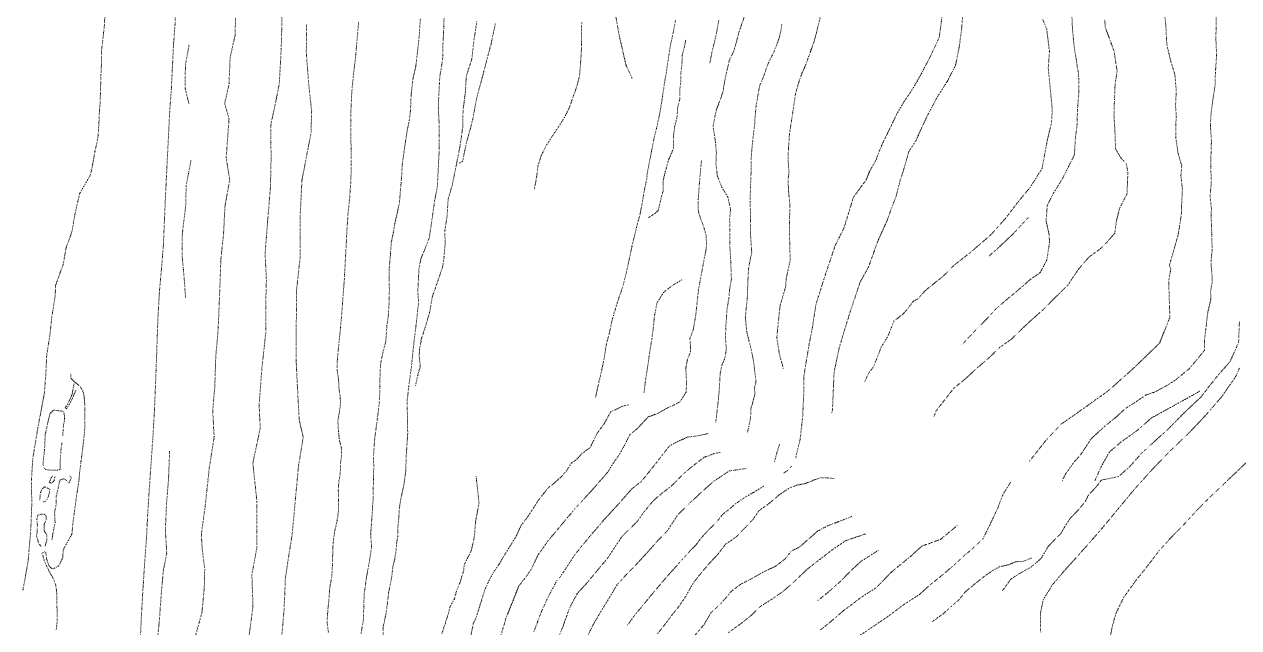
# Model space of a CAD drawing. Extents: x 682410 to 689460, y 7661803 to 7669124.
# Drawn here: x 685543.9 to 686009.6, y 7665835.4 to 7666066.7 of the extents above; entities that cross this region are included whole.
import ezdxf

# ---------------------------------------------------------------- set-up
doc = ezdxf.new("R2010")
doc.units = 0
doc.header["$MEASUREMENT"] = 0
doc.linetypes.add('DOT', pattern=[0.25, 0, -0.25])
doc.layers.add('02 TOE_Line', color=1, linetype='DOT', lineweight=20)

msp = doc.modelspace()

# ---------------------------------------------------------------- linework, layer by layer
at = {"layer": '02 TOE_Line'}
for points in [[(685776.98, 7666045.99, 4100.01), (685774.59, 7666051.25, 4099.99), (685773.29, 7666057, 4100.09), (685771.98, 7666062.76, 4100.19), (685770.79, 7666069.6, 4100.42), (685769.59, 7666076.45, 4100.66), (685769.29, 7666083.73, 4100.57), (685769.22, 7666090.44, 4100.48), (685769.09, 7666096.71, 4100.43)], [(685629.48, 7665827.32, 4159.68), (685631.63, 7665843.59, 4159.89), (685631.2, 7665855.81, 4160.21), (685633.14, 7665866.19, 4160.48), (685633.15, 7665883.78, 4160.25), (685631.58, 7665898.5, 4160.42), (685634.44, 7665911.92, 4160.18), (685633.98, 7665920.65, 4160.33), (685635.03, 7665934.65, 4160.22), (685636.54, 7665948.54, 4160.29), (685636.54, 7665959.77, 4160.37), (685636.77, 7665968.84, 4160.4), (685636.27, 7665978.76, 4160.44), (685637.34, 7665992.31, 4160.43), (685638.34, 7666004.34, 4160.42), (685638.57, 7666015.5, 4160.35), (685638.45, 7666028.07, 4160.29), (685640.37, 7666037.06, 4160.29), (685641.73, 7666043.85, 4159.96), (685642.45, 7666057.41, 4159.9), (685642.7, 7666066.15, 4159.89), (685642.57, 7666076.91, 4159.92)], [(685588.42, 7665830.71, 4191.47), (685588.88, 7665840.53, 4191.42), (685589.45, 7665850.36, 4191.37), (685590.09, 7665860.16, 4191.43), (685590.8, 7665869.93, 4191.47), (685591.3, 7665879.68, 4191.45), (685591.92, 7665889.35, 4191.39), (685592.6, 7665898.98, 4191.34), (685593.26, 7665908.56, 4191.3), (685593.82, 7665918.07, 4191.25), (685594.21, 7665927.55, 4191.28), (685594.59, 7665936.92, 4191.23), (685594.9, 7665946.21, 4191.17), (685595.24, 7665955.38, 4191.2), (685595.78, 7665964.41, 4191.25), (685596.58, 7665973.35, 4191.27), (685597.29, 7665982.22, 4191.32), (685597.65, 7665991.05, 4191.3), (685598.05, 7665999.76, 4191.28), (685598.45, 7666008.37, 4191.35), (685598.88, 7666016.9, 4191.4), (685599.29, 7666025.29, 4191.37), (685599.73, 7666033.6, 4191.28), (685600.33, 7666041.83, 4191.26), (685600.72, 7666050.01, 4191.23), (685601.11, 7666058.13, 4191.1), (685601.73, 7666066.31, 4191.08), (685602.09, 7666074.58, 4191.13)], [(685625.07, 7666072.83, 4175.91), (685624.76, 7666062.38, 4176.26), (685622.88, 7666054.08, 4176.66), (685622.43, 7666043.66, 4176.78), (685620.78, 7666036.42, 4176.71), (685622.45, 7666030.42, 4176.41), (685621.37, 7666015.53, 4175.74), (685622.71, 7666007.09, 4175.4), (685620.9, 7665996.97, 4175.5), (685620.34, 7665986.14, 4175.42), (685619.32, 7665976.64, 4175.42), (685619.13, 7665971.09, 4175.56), (685618.88, 7665964.17, 4175.2), (685618.53, 7665955.89, 4175.11), (685618.17, 7665948.29, 4175.15), (685617.36, 7665939.45, 4175.22), (685617.01, 7665928.08, 4175.14), (685616.2, 7665918.58, 4175.1), (685616.74, 7665908.54, 4174.92), (685614.88, 7665896.65, 4175.08), (685613.26, 7665881.78, 4175.1), (685611.84, 7665871.11, 4174.93), (685612.11, 7665866.16, 4174.4), (685613.13, 7665857.85, 4174.47), (685612.97, 7665850.93, 4174.51), (685612.08, 7665841.42, 4174.63), (685609.67, 7665832.51, 4174.76)], [(685904.25, 7666075.42, 4040.35), (685903.36, 7666065.16, 4040.44), (685902.49, 7666058.43, 4040.34), (685901, 7666050.89, 4040.38), (685897.9, 7666044.91, 4040.43), (685894.01, 7666038.81, 4040.52), (685890.49, 7666032.17, 4040.41), (685888.05, 7666027.08, 4040.32), (685885.79, 7666022.01, 4040.49), (685883.13, 7666017.97, 4040.42), (685881.45, 7666012.04, 4039.95), (685879.82, 7666006.9, 4039.84), (685878.16, 7666000.49, 4039.81), (685876.25, 7665995.63, 4039.84), (685874.87, 7665991.7, 4039.96), (685871.18, 7665983.52, 4039.99), (685867.68, 7665973.73, 4039.98), (685864.37, 7665967.71, 4040.06), (685860.99, 7665957.56, 4039.93), (685858.92, 7665951.08, 4039.93), (685857.63, 7665946.74, 4039.97), (685856.35, 7665942.4, 4040.02), (685855.4, 7665937.92, 4040.09), (685854.46, 7665933.44, 4040.16), (685854.14, 7665926.17, 4040.27), (685853.82, 7665918.91, 4040.37), (685853.54, 7665917.49, 4040.39)], [(685574.83, 7666069.49, 4190.33), (685574.63, 7666066.14, 4190.39), (685574.02, 7666060.39, 4190.42), (685573.51, 7666056.18, 4190.33), (685573.53, 7666051.74, 4190.29), (685573.34, 7666047.31, 4190.34), (685573.21, 7666043.08, 4190.39), (685573.13, 7666039.99, 4190.38), (685572.97, 7666035.68, 4190.39), (685572.74, 7666033.19, 4190.42), (685572.53, 7666028.06, 4190.35), (685572.29, 7666024.23, 4190.3), (685571.6, 7666020.46, 4190.32), (685571.04, 7666017.9, 4190.21), (685570.16, 7666012.98, 4190.18), (685569.34, 7666009.04, 4190.16), (685565.17, 7666001.8, 4190.21), (685563.34, 7665993.82, 4190.16), (685562.22, 7665987.19, 4190.12), (685559.99, 7665981.05, 4190.27), (685558.85, 7665974.65, 4190.26), (685555.92, 7665966.54, 4190.34), (685555.81, 7665962.74, 4190.33), (685554.5, 7665954.47, 4190.73), (685553.79, 7665947.75, 4190.5), (685552.56, 7665940.06, 4190.41), (685552.18, 7665931.97, 4190.33), (685551.64, 7665925.32, 4190.25), (685549.17, 7665912.11, 4190.19), (685547.22, 7665900.42, 4190.53), (685546.69, 7665892.21, 4190.48), (685546.81, 7665882.58, 4189.89), (685546.47, 7665873.73, 4190.01), (685545.42, 7665860.9, 4190.13), (685543.41, 7665849.77, 4190.11)], [(685660.58, 7665833.42, 4129.89), (685660.04, 7665837.44, 4129.82), (685660.33, 7665842, 4129.99), (685660.73, 7665846.22, 4129.91), (685661.04, 7665850.46, 4129.97), (685661.83, 7665854.87, 4130.1), (685662.11, 7665859.31, 4130.15), (685662.2, 7665863.78, 4130.04), (685662.36, 7665868.21, 4129.98), (685662.99, 7665872.53, 4129.88), (685663.85, 7665876.36, 4130.17), (685664.43, 7665880.21, 4130.37), (685664.47, 7665883.54, 4130.34), (685664.35, 7665888.02, 4130.51), (685664.55, 7665891.28, 4130.51), (685665.1, 7665894.78, 4130.41), (685665.2, 7665898.67, 4130.3), (685665.63, 7665901.41, 4130.27), (685665.5, 7665904.52, 4130.17), (685664.88, 7665906.81, 4130.13), (685664.7, 7665908.11, 4130.13), (685664.38, 7665910.77, 4130.17), (685664.34, 7665912.06, 4130.15), (685664.19, 7665914.57, 4130.15), (685664.35, 7665915.8, 4130.26), (685664.79, 7665918.19, 4130.31), (685664.99, 7665919.34, 4130.36), (685665.2, 7665921.94, 4130.34), (685665.02, 7665924.46, 4130.39), (685664.63, 7665926.68, 4130.48), (685664.53, 7665929.35, 4130.49), (685664.28, 7665931.86, 4130.63), (685663.9, 7665934.02, 4130.6), (685663.94, 7665936.41, 4130.53), (685663.98, 7665938.06, 4132.62), (685664.56, 7665944.29, 4132.45), (685665.22, 7665950.5, 4132.34), (685665.73, 7665956.73, 4132.29), (685666.21, 7665962.99, 4132.06), (685666.68, 7665969.24, 4132.03), (685667, 7665975.47, 4131.93), (685667.37, 7665981.76, 4131.79), (685667.67, 7665988.09, 4131.61), (685668.11, 7665994.43, 4131.48), (685668.75, 7666000.7, 4131.4), (685669.17, 7666006.89, 4131.22), (685669.31, 7666013.07, 4131.07), (685669.25, 7666019.22, 4130.89), (685669.13, 7666025.33, 4130.68), (685669.18, 7666033.18, 4130.46), (685669.5, 7666040.63, 4130.23), (685670.21, 7666047.7, 4130.13), (685670.98, 7666054.48, 4129.99), (685671.56, 7666061.08, 4129.9), (685672.18, 7666067.75, 4129.83)], [(685673.07, 7665833.11, 4120.07), (685673.96, 7665838.37, 4120.08), (685674.25, 7665848.05, 4120.04), (685675.09, 7665854.32, 4120.08), (685676.15, 7665860.15, 4120.11), (685677.1, 7665866.39, 4120.09), (685676.75, 7665871.15, 4120.14), (685677.25, 7665877.94, 4120.22), (685677.71, 7665884.99, 4120.3), (685677.81, 7665892.26, 4120.38), (685677.94, 7665896.79, 4120.43), (685677.85, 7665901.29, 4120.48), (685678.33, 7665908.15, 4120.55), (685679.33, 7665915.59, 4120.64), (685680.15, 7665922.46, 4120.72), (685680.29, 7665928.04, 4120.78), (685680.35, 7665932.61, 4120.83), (685680.49, 7665935.47, 4120.86), (685680.73, 7665937.49, 4121.16), (685681.48, 7665941.03, 4121.71), (685682.53, 7665945.05, 4121.59), (685683, 7665951.25, 4121.5), (685683.55, 7665955.25, 4121.45), (685683.83, 7665960.26, 4121.01), (685683.93, 7665964.53, 4120.99), (685683.87, 7665969.23, 4120.91), (685683.91, 7665973.49, 4120.77), (685684.31, 7665978.21, 4120.66), (685684.66, 7665983.2, 4120.66), (685685.48, 7665986.95, 4120.52), (685686.02, 7665990.31, 4120.61), (685687.75, 7665997.96, 4120.79), (685688.09, 7666001.99, 4120.89), (685688.44, 7666006.03, 4120.74), (685688.93, 7666013.54, 4120.97), (685690, 7666020.92, 4120.87), (685690.7, 7666025.61, 4120.61), (685691.56, 7666029.85, 4120.55), (685692.04, 7666034.03, 4120.5), (685692.27, 7666039.53, 4120.44), (685692.98, 7666045.8, 4120.36), (685694.1, 7666050.74, 4120.19), (685695.35, 7666061.9, 4120.2), (685695.82, 7666068.9, 4120.39)], [(685681.55, 7665831.11, 4118.2), (685681.59, 7665835.8, 4117.73), (685682.6, 7665840.63, 4116.77), (685683.18, 7665844.76, 4116.23), (685683.63, 7665848.76, 4115.73), (685684.78, 7665854.55, 4115.01), (685685.29, 7665858.95, 4114.5), (685685.97, 7665861.58, 4114.26), (685686.42, 7665864.36, 4114.32), (685686.72, 7665867.87, 4113.99), (685687.12, 7665870.39, 4113.75), (685687.24, 7665874.5, 4113.57), (685687.55, 7665877.89, 4113.28), (685687.82, 7665881.58, 4112.97), (685688.26, 7665884.48, 4112.72), (685689.52, 7665890.39, 4112.22), (685690.16, 7665894.98, 4111.83), (685690.49, 7665902.74, 4111.13), (685690.96, 7665909.84, 4110.81), (685690.83, 7665916.7, 4110.71), (685690.75, 7665922.43, 4110.62), (685691.37, 7665927.9, 4110.05), (685692.36, 7665935.16, 4110.16), (685693.14, 7665942.97, 4110.03), (685693.9, 7665949.19, 4110.1), (685694.62, 7665955.48, 4110.21), (685695.12, 7665960.02, 4110.4), (685694.84, 7665964.23, 4110.5), (685695.08, 7665968.82, 4110.6), (685695.25, 7665972.87, 4110.7), (685696.03, 7665976.87, 4110.79), (685697.64, 7665980.81, 4110.35), (685699.21, 7665984.75, 4110.59), (685700.06, 7665990.39, 4110.68), (685700.7, 7665994.88, 4110.55), (685701.34, 7665999.37, 4110.42), (685702.31, 7666004.3, 4110.25), (685702.65, 7666010.93, 4110.37), (685702.99, 7666017.56, 4110.49), (685702.96, 7666020.76, 4110.58), (685703.03, 7666025.78, 4110.42), (685703.02, 7666028.59, 4110.33), (685702.7, 7666034.34, 4110.41), (685702.81, 7666037.93, 4110.45), (685703.11, 7666044.02, 4110.61), (685703.27, 7666046.64, 4110.66), (685704.31, 7666052.77, 4110.76), (685704.45, 7666054.79, 4110.59), (685704.43, 7666058.64, 4110.35), (685704.66, 7666062.21, 4110.27), (685704.79, 7666065.81, 4110.37), (685704.9, 7666069.04, 4110.47)], [(685717.48, 7666067.78, 4100.14), (685716.3, 7666060.27, 4100.09), (685715.6, 7666053.56, 4100.26), (685713.4, 7666046.74, 4100.28), (685713.11, 7666041.04, 4100.22), (685712.18, 7666033.57, 4100.39), (685712.06, 7666027.28, 4100.79), (685711.08, 7666020.32, 4101.01), (685709.76, 7666013.57, 4101.63), (685708.08, 7666005.34, 4102.16), (685706.47, 7665999.64, 4102.72), (685706.04, 7665993.09, 4103.56), (685705.19, 7665987.64, 4103.98), (685705.32, 7665982.67, 4104.52), (685704.88, 7665977.52, 4105.08), (685704.38, 7665973.87, 4105.62), (685701.47, 7665965.31, 4106.46), (685700.36, 7665962.12, 4106.68), (685699.37, 7665956.39, 4106.91), (685698.83, 7665954.39, 4107.19), (685697.63, 7665950.46, 4107.74), (685696.18, 7665946.06, 4108), (685695.53, 7665942.21, 4108.17), (685695.33, 7665939.64, 4108.61), (685695.78, 7665935.55, 4108.77), (685694.79, 7665932.1, 4109), (685693.99, 7665928.28, 4109.33)], [(685710.84, 7666013.41, 4101.4), (685712.03, 7666014.22, 4101.05), (685712.54, 7666016.8, 4100.85), (685713.48, 7666021.25, 4100.38), (685714.68, 7666025.58, 4099.92), (685715.84, 7666029.92, 4099.54), (685716.6, 7666034.08, 4099.01), (685717.36, 7666038.17, 4098.58), (685718.37, 7666042.1, 4098.14), (685719.55, 7666046.28, 4097.72), (685720.67, 7666050.57, 4097.3), (685721.78, 7666054.89, 4096.87), (685722.94, 7666059.17, 4096.39), (685723.79, 7666063.32, 4095.95), (685724.67, 7666067.35, 4095.49)], [(685757.67, 7666067.35, 4094.29), (685757.62, 7666063.28, 4094.66), (685757.65, 7666058.92, 4094.99), (685757.43, 7666054.8, 4095.36), (685757.18, 7666050.72, 4095.64), (685756.81, 7666046.74, 4095.9), (685755.73, 7666042.65, 4096.26), (685754.3, 7666038.63, 4096.75), (685752.84, 7666034.51, 4097.21), (685751, 7666030.92, 4097.77), (685748.79, 7666027.36, 4098.32), (685746.46, 7666023.99, 4098.85), (685743.96, 7666020.01, 4099.43), (685742.16, 7666016.35, 4100), (685740.89, 7666012.4, 4100.56), (685740.5, 7666008.99, 4101.18), (685740.05, 7666006.28, 4101.35), (685739.53, 7666003.75, 4101.82)], [(685793.61, 7666068.09, 4094.29), (685792.83, 7666063.86, 4094.77), (685791.69, 7666058.69, 4095.24), (685790.83, 7666053.14, 4095.85), (685790.14, 7666048.4, 4096.26), (685789.27, 7666043.24, 4096.82), (685788.64, 7666038.9, 4097.16), (685787.61, 7666032.53, 4097.73), (685786.49, 7666027.38, 4098.24), (685785.44, 7666023.17, 4098.67), (685784.4, 7666017.75, 4099.28), (685782.87, 7666009.97, 4100.09), (685782.57, 7666007.21, 4100.22), (685781.72, 7666003.26, 4100.47), (685780.82, 7665997.94, 4100.95), (685780.03, 7665993.8, 4101.35), (685778.68, 7665988.82, 4101.74), (685776.93, 7665981.52, 4102.37), (685776.24, 7665978.2, 4102.76), (685774.73, 7665971.26, 4103.33), (685773.47, 7665966.23, 4103.66), (685771.38, 7665960.22, 4104.24), (685769.85, 7665955.09, 4104.86), (685769.32, 7665953.26, 4105.11), (685768.18, 7665947.8, 4105.83), (685767.19, 7665944.47, 4106.1), (685766.39, 7665939.26, 4106.49), (685765.4, 7665934.23, 4106.94), (685764.23, 7665929.4, 4107.52), (685762.87, 7665923.26, 4108.11)], [(685806.8, 7666051.63, 4089.56), (685807.53, 7666055.59, 4089.37), (685808.59, 7666060, 4089.1), (685809.48, 7666063.94, 4088.88), (685810.27, 7666068.42, 4088.61)], [(685809.08, 7665914.18, 4080.51), (685809.79, 7665920.16, 4080.45), (685810.35, 7665925.5, 4080.69), (685810.76, 7665932.74, 4080.68), (685811.46, 7665936.17, 4080.63), (685812.43, 7665938.34, 4080.6), (685813.16, 7665942.21, 4080.55), (685812.79, 7665946.09, 4080.51), (685812.91, 7665950.44, 4080.45), (685813.16, 7665953.71, 4080.42), (685813.4, 7665957.58, 4080.38), (685814.1, 7665961.62, 4080.34), (685814.35, 7665964.71, 4080.33), (685815.07, 7665969.07, 4080.32), (685814.88, 7665974.76, 4080.3), (685814.52, 7665980.8, 4080.28), (685814.53, 7665985.1, 4080.27), (685814.48, 7665988.06, 4080.26), (685814.39, 7665991.9, 4080.25), (685814.75, 7665995.77, 4080.24), (685813.73, 7666000.45, 4080.39), (685811.43, 7666004.19, 4080.4), (685809.69, 7666008.56, 4080.53), (685809.15, 7666013.09, 4080.55), (685809.32, 7666017.47, 4080.54), (685808.96, 7666021.56, 4080.69), (685808.05, 7666027.45, 4081.29), (685808.92, 7666032.06, 4081.13), (685809.29, 7666033.83, 4080.62), (685810.76, 7666037.7, 4080.46), (685811.81, 7666040.71, 4080.19), (685812.29, 7666043.71, 4080.08), (685812.97, 7666047.19, 4080.1), (685814.23, 7666052.71, 4079.98), (685815.87, 7666056.19, 4079.92), (685816.85, 7666059.4, 4080.84), (685818.07, 7666063.94, 4080.92), (685820.06, 7666069.78, 4081.07)], [(685834.98, 7665934.76, 4061.01), (685833.41, 7665940.65, 4060.89), (685832.49, 7665946.7, 4060.6), (685833.1, 7665952.73, 4060.63), (685833.71, 7665958.75, 4060.65), (685834.91, 7665962.75, 4060.61), (685835.96, 7665966.5, 4060.46), (685836.04, 7665968.93, 4060.42), (685837.62, 7665976.35, 4060.29), (685837.45, 7665982.17, 4060.28), (685837.29, 7665987.99, 4060.26), (685837.5, 7665997.43, 4060.06), (685836.94, 7666003.3, 4060.37), (685836.81, 7666007.51, 4060.7), (685837.17, 7666009.77, 4060.5), (685836.93, 7666012.6, 4060.53), (685836.8, 7666016.48, 4060.57), (685837.32, 7666024.47, 4060.65), (685838.37, 7666031.34, 4060.48), (685839.62, 7666039.84, 4060.52), (685840.85, 7666044.28, 4060.42), (685841.99, 7666047.63, 4060.34), (685843.64, 7666051.27, 4060.3), (685844.72, 7666054.47, 4060.31), (685846.09, 7666058.11, 4060.3), (685847.22, 7666061.54, 4060.29), (685848.46, 7666066.64, 4060.1), (685849.64, 7666071.56, 4059.92)], [(685895.9, 7666070, 4050.37), (685894.77, 7666061.72, 4050.38), (685891.48, 7666054.6, 4050.4), (685887.75, 7666047.47, 4050.41), (685884.64, 7666041.98, 4050.42), (685881.47, 7666037.34, 4050.43), (685878.76, 7666032.79, 4050.44), (685876.71, 7666028.57, 4050.45), (685872.5, 7666019.91, 4050.47), (685870.58, 7666014.8, 4050.48), (685868, 7666010.17, 4050.49), (685866.73, 7666007.02, 4050.49), (685861.89, 7666000.48, 4050.51), (685858.21, 7665988.57, 4050.53), (685854.79, 7665981.71, 4050.54), (685850.49, 7665968.87, 4050.57), (685847.47, 7665959.18, 4050.59), (685846.23, 7665950.98, 4050.6), (685844.9, 7665944.17, 4050.61), (685842.84, 7665931.8, 4050.64), (685842.83, 7665925.37, 4050.48), (685842.59, 7665920.65, 4050.49), (685842.42, 7665916.73, 4050.36), (685842, 7665912.68, 4050.39), (685841.44, 7665907.59, 4050.39), (685839.6, 7665900.13, 4050.5)], [(685866.22, 7665929.67, 4030.84), (685867.63, 7665932.89, 4030.93), (685869.5, 7665935.35, 4031), (685872.52, 7665942.98, 4031.14), (685874.89, 7665946.67, 4031.23), (685876.29, 7665950.22, 4031.39), (685877.42, 7665952.92, 4031.46), (685878.88, 7665954.12, 4031.44), (685880.98, 7665955.74, 4031.6), (685883.01, 7665958.08, 4031.47), (685884.77, 7665960.52, 4031.49), (685886.56, 7665961.42, 4031.61), (685889.47, 7665964.7, 4031.08), (685892.83, 7665967.39, 4030.97), (685896.34, 7665970.17, 4030.79), (685900.43, 7665974.35, 4030.47), (685906.84, 7665979.36, 4030.52), (685914.44, 7665985.91, 4030.39), (685920.43, 7665992.58, 4029.85), (685924.85, 7665998.46, 4029.95), (685929.64, 7666004.2, 4030.16), (685934.19, 7666011.43, 4030.36), (685936.15, 7666022.04, 4030.11), (685937.77, 7666028.77, 4030.36), (685938.12, 7666033.76, 4030.53), (685937.2, 7666043.45, 4030.53), (685936.56, 7666049.86, 4030.76), (685937.03, 7666056.28, 4030.5), (685936.49, 7666060.65, 4030.36), (685935.95, 7666064.89, 4030.21), (685934.46, 7666068.56, 4030.5)], [(685892.72, 7665916.2, 4010.28), (685893.57, 7665918.55, 4010.35), (685900.42, 7665927.29, 4010.53), (685904.85, 7665930.86, 4010.54), (685908.62, 7665934.38, 4010.34), (685913.68, 7665938.73, 4010.43), (685917.92, 7665942.83, 4010.49), (685922.49, 7665946.06, 4010.22), (685926.47, 7665949.96, 4010.27), (685930.38, 7665953.58, 4010.32), (685934.27, 7665957, 4010.17), (685939.01, 7665961.76, 4010.22), (685944.1, 7665966.77, 4010.44), (685948.19, 7665972.86, 4010.08), (685952.21, 7665977.5, 4010.11), (685956.5, 7665980.63, 4010.13), (685959.26, 7665983.4, 4010.15), (685962.06, 7665986.62, 4010.17), (685962.71, 7665991.3, 4010.19), (685963.92, 7665996.18, 4010.21), (685966.76, 7666001.7, 4010.28), (685967.09, 7666009.88, 4010.34), (685966.57, 7666013.16, 4010.37), (685964.48, 7666015.39, 4010.4), (685962.39, 7666018.89, 4010.43), (685962.12, 7666026.09, 4010.49), (685961.77, 7666031.85, 4010.48), (685961.94, 7666037.98, 4010.42), (685962.19, 7666043.63, 4010.35), (685963, 7666048.81, 4010.3), (685962.45, 7666051.89, 4010.26), (685961.86, 7666056.23, 4010.21), (685959.75, 7666062.01, 4009.81), (685958.34, 7666065.68, 4009.81), (685958.31, 7666068.7, 4009.8)], [(685945.57, 7666071.19, 4018.62), (685945.82, 7666065.77, 4018.98), (685946.14, 7666061.52, 4019.4), (685946.76, 7666056.1, 4019.5), (685947.37, 7666052.97, 4019.55), (685947.71, 7666050.13, 4019.6), (685948.19, 7666047.75, 4019.65), (685948.25, 7666045.77, 4019.68), (685948.3, 7666040.39, 4019.77), (685947.77, 7666033.99, 4019.84), (685947.6, 7666028.16, 4019.81), (685946.93, 7666022.55, 4019.79), (685946.61, 7666016.73, 4019.77), (685943.74, 7666010.93, 4019.74), (685941.95, 7666007.41, 4019.73), (685938.63, 7666002.11, 4019.7), (685936.16, 7665997.23, 4019.7), (685935.75, 7665991.18, 4019.7), (685936.85, 7665986.47, 4019.7), (685937.07, 7665983.07, 4019.8), (685936, 7665976.3, 4019.88), (685933.48, 7665971.51, 4019.96), (685929.77, 7665968.94, 4020.02), (685926.59, 7665966.19, 4020.07), (685923.48, 7665963.53, 4020.07), (685919.62, 7665960.34, 4020.07), (685916.32, 7665957.43, 4020.07), (685912.61, 7665953.36, 4020.43), (685909.23, 7665950.02, 4020.45), (685906.34, 7665946.94, 4020.46), (685903.46, 7665943.86, 4020.47)], [(685929.23, 7665899.09, 3990.35), (685929.41, 7665899.31, 3990.35), (685932.78, 7665903.55, 3990.33), (685936.16, 7665907.78, 3990.32), (685941.45, 7665913.38, 3990.19), (685946.53, 7665916.96, 3990.08), (685951.61, 7665920.54, 3989.97), (685955.62, 7665923.4, 3990), (685959.63, 7665926.26, 3990.03), (685964.6, 7665930.7, 3990.32), (685969.58, 7665935.15, 3990.61), (685974.42, 7665939.84, 3990.83), (685979.26, 7665944.53, 3991.05), (685981.22, 7665949.44, 3990.96), (685983.19, 7665954.36, 3990.88), (685982.96, 7665961.46, 3990.61), (685982.74, 7665968.57, 3990.34), (685983.54, 7665972.8, 3990.18), (685983.02, 7665974.2, 3990.12), (685984.64, 7665979.87, 3990.11), (685986.27, 7665985.54, 3990.1), (685986.97, 7665989.55, 3990.1), (685987.74, 7665995.01, 3990.09), (685987.69, 7665996.88, 3990.09), (685988, 7666003.58, 3990.08), (685987.42, 7666008.58, 3990.07), (685987.75, 7666012.52, 3990.06), (685986.26, 7666017.64, 3990.05), (685985.46, 7666023.45, 3990.04), (685985.46, 7666028.78, 3990.04), (685985.68, 7666031.12, 3990.03), (685985.38, 7666035.65, 3990.01), (685985.67, 7666041.22, 3990.01), (685985.13, 7666047.25, 3990), (685983.53, 7666052.62, 3990.08), (685982.78, 7666055.74, 3990.13), (685982.03, 7666058.86, 3990.18), (685981.84, 7666062.7, 3990.23), (685981.64, 7666066.53, 3990.29), (685981.04, 7666071.57, 3990.37)], [(685941.84, 7665891.54, 3980.36), (685943.16, 7665894.26, 3980.37), (685946.12, 7665898.46, 3980.38), (685949.21, 7665902.05, 3980.24), (685953.06, 7665907.88, 3980.27), (685958.05, 7665912.47, 3980.18), (685962.78, 7665916.31, 3980.59), (685966.13, 7665919.4, 3980.54), (685970.27, 7665922.05, 3980.47), (685973.99, 7665924.61, 3980.41), (685977.51, 7665925.8, 3980.4), (685982.08, 7665928.27, 3980.4), (685985.64, 7665930.56, 3980.4), (685990.62, 7665934.69, 3980.57), (685993.65, 7665938.29, 3980.69), (685996.45, 7665941.68, 3980.82), (685996.52, 7665946.36, 3981.3), (685996.98, 7665949.73, 3981.65), (685997.7, 7665956.16, 3981.61), (685998.9, 7665961.25, 3980.98), (685998.82, 7665964.37, 3981.03), (685999.45, 7665967.83, 3981.09), (685999.34, 7665970.94, 3981.15), (685999.03, 7665974.29, 3981.22), (685999.01, 7665976.27, 3980.97), (685999.42, 7665980.37, 3980.89), (685999.19, 7665988.24, 3980.68), (685999.02, 7665993.41, 3980.62), (685999.13, 7665996.29, 3980.54), (685998.6, 7666000.39, 3980.69), (685999.04, 7666005.73, 3980.59), (685998.91, 7666012.74, 3980.73), (685998.98, 7666017.57, 3980.75), (685999.14, 7666022.18, 3980.51), (685998.73, 7666027.95, 3980.67), (685999.02, 7666032.82, 3980.64), (685999.69, 7666037.91, 3980.66), (686000.52, 7666043.06, 3980.65), (686000.66, 7666048.19, 3980.6), (686001.11, 7666054.79, 3980.57), (686000.85, 7666060.94, 3980.56), (686000.98, 7666069.53, 3980.55)], [(685642.43, 7665829.52, 4145.89), (685643.57, 7665842.43, 4145.99), (685644.05, 7665854.29, 4145.86), (685645.65, 7665864.97, 4145.66), (685646.68, 7665871.19, 4146.07), (685648.1, 7665886.84, 4145.58), (685649.08, 7665897.4, 4145.59), (685650.9, 7665908.47, 4145.59), (685649.37, 7665914.97, 4145.86), (685648.62, 7665928.63, 4145.88), (685648.25, 7665936.85, 4145.9), (685648.23, 7665947.07, 4145.88), (685648.3, 7665964.31, 4145.68), (685649.73, 7665977.56, 4145.32), (685649.67, 7665992.35, 4145.58), (685650.41, 7666006.92, 4145.3), (685653.88, 7666025.07, 4145.51), (685654.14, 7666033.17, 4145.51), (685652.98, 7666044.1, 4145.67), (685652.08, 7666055.84, 4145.86), (685652.2, 7666066.93, 4145.78)], [(685821.29, 7665910.38, 4070.21), (685821.72, 7665912.52, 4070.3), (685822.42, 7665915.67, 4070.05), (685822.56, 7665919.52, 4070.22), (685823.26, 7665921.73, 4070.17), (685824.12, 7665925.12, 4070.24), (685823.9, 7665927.31, 4070.2), (685824.51, 7665929.49, 4070.21), (685823.6, 7665937.47, 4070.07), (685822.54, 7665942.64, 4070.08), (685820.93, 7665948.95, 4070.09), (685820.43, 7665954.47, 4070.09), (685821.2, 7665962.26, 4070.1), (685821.38, 7665967.92, 4070.11), (685821.66, 7665973.14, 4070.11), (685822.87, 7665979.39, 4070.12), (685822.41, 7665986.08, 4070.13), (685822.43, 7665992.57, 4070.13), (685822.26, 7665998.77, 4070.14), (685822.42, 7666005.15, 4070.15), (685822.67, 7666011.29, 4070.15), (685822.73, 7666016.93, 4070.16), (685823.33, 7666022.86, 4070.16), (685823.99, 7666028.21, 4070.17), (685824.11, 7666030.54, 4070.17), (685824.54, 7666035.34, 4070.18), (685825.89, 7666043.06, 4070.38), (685827.41, 7666046.63, 4070.36), (685829.05, 7666051.45, 4070.35), (685831.3, 7666056, 4070.33), (685833.07, 7666060.37, 4070.31), (685834, 7666063.85, 4070.3), (685834.42, 7666066.97, 4070.29)], [(685607.02, 7666036.39, 4190.87), (685605.64, 7666042.11, 4190.41), (685605.71, 7666051.07, 4190.45), (685607.13, 7666058.81, 4190.38)], [(685783.25, 7665992.56, 4103.76), (685786.03, 7665994.39, 4102.97), (685786.96, 7665995.25, 4102.9), (685787.9, 7665999.02, 4102.35), (685788.86, 7666002.84, 4101.89), (685788.9, 7666006.76, 4100.74), (685789.73, 7666010.26, 4100.25), (685790.99, 7666014.8, 4099.66), (685792.83, 7666018.98, 4099.5), (685792.85, 7666023.76, 4099.13), (685793.31, 7666027.44, 4099.08), (685794.29, 7666031.38, 4099), (685794.41, 7666034.64, 4098.74), (685795.28, 7666037.93, 4098.75), (685795.34, 7666042.13, 4098.77), (685795.69, 7666044.92, 4098.61), (685795.75, 7666048.6, 4098.61), (685796.11, 7666051.35, 4098.53), (685796.21, 7666054.79, 4098.08), (685797.07, 7666058.07, 4097.36), (685797.57, 7666060.66, 4097.31)], [(685605.76, 7665961.91, 4189.76), (685605.26, 7665969.29, 4190.06), (685604.54, 7665977.1, 4190.39), (685604.49, 7665985.95, 4190.6), (685605.89, 7665997.43, 4191.1), (685605.98, 7666004.54, 4191.02), (685606.92, 7666009.57, 4190.64), (685607.88, 7666014.56, 4190.55)], [(685726.41, 7665831.49, 4090.17), (685728.6, 7665838.97, 4090.31), (685731.31, 7665845.71, 4090.29), (685733.5, 7665851.3, 4090.14), (685736.2, 7665854.77, 4090.27), (685738.39, 7665857.95, 4090.32), (685740.95, 7665863.34, 4090.41), (685744.92, 7665868.93, 4090.43), (685748.35, 7665872.96, 4090.36), (685752.25, 7665877.65, 4090.3), (685755.15, 7665881.07, 4090.34), (685758.47, 7665884.69, 4090.23), (685761.51, 7665888.02, 4090.22), (685763.48, 7665890.28, 4090.23), (685763.48, 7665890.28, 4090.23), (685765.86, 7665892.95, 4090.2), (685767.69, 7665895.06, 4090.22), (685769.76, 7665898.52, 4090.2), (685772.19, 7665901.91, 4090.32), (685774.13, 7665905.42, 4090.36), (685776.05, 7665909.27, 4090.65), (685779.31, 7665912.04, 4090.57), (685783.15, 7665916.19, 4090.4), (685787.05, 7665917.65, 4090.42), (685790.16, 7665919.47, 4090.51), (685792.99, 7665920.75, 4090.89), (685795.44, 7665922.02, 4091.11), (685797.72, 7665925.72, 4089.92), (685797.9, 7665929.11, 4089.93), (685797.6, 7665934.87, 4089.96), (685798.15, 7665937.88, 4089.97), (685799.48, 7665941.61, 4089.98), (685799.16, 7665946.13, 4089.98), (685800.49, 7665949.81, 4089.97), (685801.43, 7665955.39, 4089.95), (685802.47, 7665965.17, 4089.92), (685804.21, 7665974.43, 4089.83), (685805.28, 7665980, 4089.79), (685805.53, 7665981.87, 4089.77), (685805.39, 7665985.79, 4089.74), (685804.4, 7665989.29, 4089.72), (685803.27, 7665992.29, 4089.78), (685802.41, 7665994.86, 4089.82), (685802.28, 7665998.07, 4089.87), (685802.36, 7665999.58, 4089.89), (685802.92, 7666007.24, 4090.01), (685803.6, 7666014.47, 4090.12)], [(685913.94, 7665977.93, 4029.49), (685917.03, 7665980.62, 4029.19), (685920.19, 7665983.63, 4028.82), (685923.45, 7665986.72, 4028.34), (685926.15, 7665989.66, 4027.73), (685929.01, 7665992.78, 4027.35)], [(685796.03, 7665968.74, 4099.02), (685792.42, 7665966.58, 4099.42), (685788.99, 7665963.87, 4099.7), (685786.53, 7665959.88, 4099.65), (685785.61, 7665955.1, 4099.68), (685785.11, 7665950.18, 4099.9), (685784.59, 7665946.23, 4100.07), (685783.94, 7665942.27, 4100.22), (685783.37, 7665938.3, 4100.33), (685782.68, 7665933.69, 4100.37), (685782.04, 7665929.4, 4100.36), (685781.54, 7665925.24, 4100.36)], [(686009.87, 7665952.62, 3970.26), (686009.55, 7665944.73, 3970.39), (686007.9, 7665941.04, 3970.35), (686006.25, 7665937.35, 3970.31), (686003.43, 7665934.23, 3970.18), (686001.38, 7665931.83, 3969.32), (685998.51, 7665928.28, 3969.24), (685995.29, 7665924.02, 3969.54), (685992.98, 7665921.86, 3969.78), (685990.67, 7665919.7, 3970.01), (685988.53, 7665917.57, 3970.29), (685986.38, 7665915.45, 3970.56), (685984.24, 7665913.28, 3970.81), (685982.09, 7665911.12, 3971.05), (685979.6, 7665908.9, 3971.3), (685977.12, 7665906.69, 3971.56), (685974.77, 7665904.52, 3971.85), (685972.42, 7665902.35, 3972.13), (685970.03, 7665899.67, 3972.42), (685967.64, 7665896.99, 3972.72), (685963.48, 7665893.36, 3973.37), (685960.2, 7665892.67, 3973.55), (685956.91, 7665891.98, 3973.74), (685954.96, 7665889.38, 3974), (685952.01, 7665886.35, 3974.47), (685950.82, 7665883.86, 3975.17), (685948, 7665880.42, 3976.06), (685944.92, 7665877.29, 3976.75), (685942.78, 7665873.91, 3977.86), (685941.35, 7665871.42, 3978.13), (685939.76, 7665870.01, 3978.36), (685936.52, 7665866.53, 3978.58), (685933.85, 7665861.99, 3978.87), (685929.99, 7665858.66, 3979.22), (685925.66, 7665856.26, 3979.25), (685922.18, 7665854, 3979.69), (685918.94, 7665849.48, 3979.83)], [(685556.21, 7665834.63, 4190.3), (685556.5, 7665837.54, 4190.16), (685556.5, 7665842.18, 4190.13), (685556.44, 7665846.54, 4189.99), (685556.33, 7665849.4, 4189.86), (685555.95, 7665852.05, 4189.79), (685554.92, 7665854.52, 4189.6), (685553.48, 7665857.07, 4189.53), (685552.86, 7665858.33, 4189.38), (685551.72, 7665860.76, 4189.28), (685550.74, 7665864.09, 4189.23), (685552.07, 7665864.68, 4189.34), (685552.2, 7665864.17, 4189.24), (685552.51, 7665861.69, 4189.33), (685553.39, 7665859.29, 4189.49), (685554.1, 7665858.36, 4189.58), (685554.94, 7665857.95, 4189.7), (685557.13, 7665859.11, 4190.2), (685558.68, 7665862.24, 4190.34), (685558.88, 7665865.35, 4190.61), (685562.23, 7665871.38, 4190.24), (685562.54, 7665875.23, 4190.13), (685563.11, 7665879.32, 4190.09), (685563.72, 7665884.01, 4190.07), (685564.39, 7665888.61, 4190.17), (685564.86, 7665891.61, 4190.21), (685565.14, 7665894.8, 4190.35), (685565.74, 7665899.5, 4190.36), (685566.16, 7665902.69, 4190.37), (685566.54, 7665905.82, 4190.33), (685566.91, 7665908.97, 4190.33), (685567.12, 7665911.98, 4190.29), (685567.09, 7665915.18, 4190.33), (685567.12, 7665916.67, 4190.31), (685567.13, 7665921.22, 4190.31), (685567.01, 7665922.67, 4190.28), (685566.84, 7665924.12, 4190.31), (685566.66, 7665925.47, 4190.3), (685565.42, 7665927.87, 4190.1), (685563.55, 7665929.35, 4189.93), (685561.78, 7665931.06, 4190), (685561.83, 7665932.88, 4190.18)], [(685933.66, 7665833.7, 3979.42), (685933.62, 7665837.35, 3979.23), (685933.58, 7665841, 3979.04), (685934.63, 7665846.16, 3978.79), (685936.4, 7665849.02, 3978.5), (685938.17, 7665851.88, 3978.22), (685940.84, 7665855, 3977.79), (685943.51, 7665858.11, 3977.37), (685947.16, 7665862.16, 3976.91), (685950.81, 7665866.21, 3976.46), (685953.92, 7665869.76, 3976.02), (685957.03, 7665873.32, 3975.58), (685960.28, 7665877.24, 3975.06), (685963.53, 7665881.15, 3974.53), (685966.71, 7665884.99, 3974.08), (685969.88, 7665888.83, 3973.62), (685973.11, 7665892.4, 3973.17), (685976.33, 7665895.98, 3972.71), (685979.75, 7665899.5, 3972.17), (685983.16, 7665903.03, 3971.63), (685986.88, 7665906.59, 3971.09), (685990.59, 7665910.16, 3970.55), (685993.61, 7665913.34, 3970.12), (685996.62, 7665916.52, 3969.69), (685999.89, 7665920.27, 3969.21), (686003.16, 7665924.02, 3968.72), (686005.77, 7665927.81, 3968.29), (686008.39, 7665931.61, 3967.86), (686009.88, 7665934.91, 3967.57)], [(685563, 7665928.83, 4190.4), (685562.7, 7665927.15, 4189.97), (685562.26, 7665924.85, 4189.98), (685561.81, 7665923.7, 4189.79), (685560.9, 7665921.93, 4189.71), (685560.51, 7665921.04, 4189.56), (685559.6, 7665919.73, 4189.32), (685560.21, 7665919.28, 4189.45), (685560.68, 7665920.25, 4189.5), (685561.58, 7665921.72, 4189.66), (685562.45, 7665923.42, 4189.79), (685563.21, 7665925.27, 4189.96), (685563.8, 7665926.34, 4190.17)], [(685994.66, 7665926.07, 3969.68), (685987.87, 7665922.28, 3970.29), (685982.26, 7665919.21, 3970.87), (685976.03, 7665915.74, 3971.38), (685970.67, 7665911.01, 3971.69), (685964.8, 7665906.84, 3972.32), (685960.04, 7665902.83, 3972.69), (685956.95, 7665897.31, 3973.61), (685954.38, 7665891.64, 3973.93)], [(685558.72, 7665909.06, 4188.16), (685558.83, 7665911.04, 4188.15), (685558.97, 7665913.21, 4188.15), (685559.4, 7665915.1, 4188.15), (685559.31, 7665916.7, 4188.14), (685559.02, 7665918.33, 4188.14), (685557.14, 7665918.6, 4188.14), (685555.27, 7665918.86, 4188.13), (685553.8, 7665917.47, 4188.13), (685553.38, 7665915.74, 4188.12), (685552.95, 7665914, 4188.12), (685552.47, 7665911.77, 4188.12), (685551.98, 7665909.54, 4188.11), (685551.85, 7665906.62, 4188.1), (685551.72, 7665903.7, 4188.1), (685551.43, 7665901.18, 4188.09), (685551.15, 7665898.67, 4188.09), (685551.27, 7665896.99, 4188.1), (685552.2, 7665896.01, 4188.11), (685554.15, 7665895.77, 4188.13), (685555.77, 7665895.83, 4188.14), (685556.68, 7665895.82, 4188.15), (685557.65, 7665896.06, 4188.16), (685557.75, 7665897.28, 4188.17), (685557.66, 7665899.04, 4188.18), (685557.84, 7665901.42, 4188.18), (685558.02, 7665903.79, 4188.17), (685558.42, 7665906.5, 4188.16)], [(685714.96, 7665831.07, 4099.9), (685716.1, 7665837.11, 4100.03), (685716.99, 7665838.74, 4099.96), (685718.26, 7665842.68, 4099.93), (685719.5, 7665846.7, 4100.01), (685720.55, 7665850.02, 4100.04), (685722.08, 7665853.37, 4100.04), (685723.76, 7665856.52, 4100.07), (685726.08, 7665859.92, 4100.14), (685728.44, 7665863.85, 4100.18), (685730.08, 7665866.53, 4100.25), (685732.41, 7665870.19, 4100.23), (685734.5, 7665874.71, 4100.37), (685736.65, 7665877.49, 4100.27), (685738.88, 7665880.8, 4100.39), (685741.01, 7665884.18, 4100.39), (685743.08, 7665886.88, 4100.41), (685744.83, 7665889.01, 4100.33), (685746.73, 7665890.52, 4100.18), (685749.33, 7665892.79, 4100.17), (685751.73, 7665895.42, 4100.22), (685753.77, 7665898.55, 4100.36), (685755.86, 7665900.03, 4100.22), (685757.78, 7665902.23, 4100.22), (685760.88, 7665904.38, 4100.29), (685763.61, 7665909.96, 4100.34), (685766.27, 7665913.55, 4100.39), (685768.86, 7665918.24, 4100.33), (685770.84, 7665919.05, 4100.42), (685773.1, 7665920.26, 4100.63), (685775.77, 7665920.91, 4100.67)], [(685806.15, 7665909.86, 4081.06), (685801.96, 7665908.93, 4080.91), (685798.33, 7665908.5, 4080.78), (685794.09, 7665906.6, 4080.62), (685791.34, 7665905.11, 4080.51), (685788.72, 7665901.77, 4080.36), (685786.11, 7665898.43, 4080.21), (685783.4, 7665895.02, 4080.06), (685780.69, 7665891.61, 4079.92), (685776.89, 7665888.66, 4079.9), (685774.54, 7665885.96, 4079.88), (685772.19, 7665883.26, 4079.86), (685769.26, 7665880.07, 4079.84), (685766.33, 7665876.88, 4079.82), (685763.52, 7665873.6, 4079.8), (685760.71, 7665870.32, 4079.79), (685757.78, 7665866.76, 4079.76), (685754.86, 7665863.2, 4079.74), (685751.67, 7665858.28, 4079.75), (685749.28, 7665854.69, 4079.77), (685748.16, 7665853.5, 4079.78), (685744.7, 7665846.98, 4079.81), (685742.11, 7665841.37, 4079.85), (685740.7, 7665837.56, 4079.87), (685739.29, 7665833.75, 4079.89)], [(685831.65, 7665899.12, 4060.48), (685832.23, 7665901.5, 4060.41), (685833.5, 7665905.74, 4060.6)], [(685592.62, 7665743.99, 4190.2), (685593.78, 7665751.88, 4190.33), (685593.92, 7665764.87, 4190.11), (685594.09, 7665776.93, 4190.28), (685593.14, 7665787.63, 4190.42), (685593.1, 7665797.83, 4190.38), (685593.76, 7665808.99, 4190.37), (685594.31, 7665818.54, 4190.19), (685594.66, 7665827.98, 4190.19), (685595.65, 7665837.23, 4190.17), (685596.39, 7665847.37, 4190.04), (685597.24, 7665857.18, 4189.93), (685598.55, 7665863.93, 4189.79), (685598.05, 7665872.76, 4189.62), (685598.47, 7665882.92, 4189.55), (685599.26, 7665892.53, 4189.42), (685599.66, 7665903.14, 4189.6)], [(685810.74, 7665902.62, 4070.79), (685808.24, 7665902.08, 4070.57), (685804.6, 7665900.74, 4070.58), (685801.85, 7665898.6, 4070.42), (685799.1, 7665896.47, 4070.26), (685796.87, 7665894.57, 4070.22), (685794.83, 7665892.51, 4070.2), (685792.73, 7665890.36, 4070.24), (685790.46, 7665888.48, 4070.28), (685786.84, 7665885.64, 4070.21), (685784.61, 7665883.53, 4070.23), (685781.69, 7665879.92, 4070.32), (685779.97, 7665877.47, 4070.24), (685778.67, 7665875.79, 4070.14), (685775.9, 7665873.11, 4070.2), (685773.14, 7665870.43, 4070.26), (685770.34, 7665866.21, 4070.27), (685767.55, 7665861.99, 4070.28), (685766.77, 7665861.08, 4070.16), (685766.77, 7665861.07, 4070.18), (685763.19, 7665856.78, 4070.24), (685759.6, 7665852.48, 4070.3), (685756.56, 7665849.16, 4070.17), (685755.91, 7665848.43, 4070.17), (685753.12, 7665843.18, 4070.2), (685751.74, 7665839.38, 4070.1), (685750.37, 7665835.58, 4069.99), (685748.96, 7665832.15, 4070)], [(686013.43, 7665899.63, 3969.79), (686009.32, 7665895.71, 3970.37), (686006.06, 7665892.61, 3970.96), (686001.76, 7665888.47, 3971.37), (685997.49, 7665884.43, 3972.09), (685993.3, 7665880.14, 3972.59), (685988.68, 7665875.11, 3973.09), (685983.65, 7665869.95, 3973.89), (685979.11, 7665864.96, 3974.57), (685974.75, 7665859.25, 3975.4), (685970.46, 7665853.9, 3976.29), (685965.66, 7665847.31, 3976.99), (685962.49, 7665840.87, 3977.78), (685961.09, 7665835.8, 3978.4), (685960.26, 7665831.44, 3979.09)], [(685820.74, 7665896.46, 4061.46), (685814.28, 7665895.5, 4061.28), (685808.25, 7665891.49, 4060.57), (685803.33, 7665887.17, 4060.4), (685802.28, 7665886.14, 4060.28), (685798.77, 7665882.9, 4060.25), (685794.41, 7665878.58, 4060.14), (685790.65, 7665872.71, 4060.06), (685786.46, 7665868.38, 4060.06), (685783.15, 7665864.63, 4060.06), (685778.57, 7665859.65, 4060.06), (685774.79, 7665855.77, 4060.09), (685771.25, 7665851.88, 4060.18), (685768.13, 7665846.69, 4060.09), (685765.3, 7665842.05, 4060.16), (685762.69, 7665837.73, 4060.45), (685759.99, 7665832.45, 4060.3)], [(685838.11, 7665897.22, 4052.73), (685836.65, 7665895.74, 4052.03), (685835.14, 7665894.67, 4051.74)], [(685555.79, 7665893.55, 4189.43), (685555.6, 7665892.99, 4189.17), (685555.35, 7665891.85, 4188.98), (685554.49, 7665890.84, 4188.79), (685553.52, 7665891.09, 4188.67), (685553.86, 7665891.82, 4188.98), (685554.13, 7665892.58, 4189.19), (685554.86, 7665893.77, 4189.52)], [(685554.56, 7665869.19, 4190.15), (685554.92, 7665871.55, 4189.82), (685555.76, 7665875.78, 4189.9), (685555.55, 7665879.75, 4189.92), (685556.22, 7665882.81, 4189.86), (685556.23, 7665885.96, 4189.95), (685556.99, 7665889.01, 4190.11), (685557.31, 7665890.99, 4189.89), (685557.8, 7665892.13, 4189.87), (685559.3, 7665892.53, 4190.15), (685561.08, 7665890.94, 4190.53), (685562.09, 7665892.96, 4190.66), (685561.24, 7665893.66, 4190.33)], [(685704.09, 7665833.15, 4109.76), (685705.39, 7665837.22, 4109.73), (685706.6, 7665841.04, 4109.52), (685707.13, 7665843.34, 4109.16), (685708.92, 7665846.65, 4109.24), (685709.62, 7665849.3, 4109.26), (685711.03, 7665852.75, 4109.24), (685712.38, 7665857.18, 4109.2), (685712.63, 7665859.48, 4109.3), (685713.47, 7665861.33, 4109.38), (685715.35, 7665864.99, 4109.72), (685716.46, 7665869.88, 4109.69), (685717, 7665876.28, 4110.46), (685718.31, 7665883.21, 4110.77), (685717.18, 7665893.46, 4111.32)], [(685854.48, 7665892.58, 4040.56), (685851.75, 7665892.86, 4040.57), (685849.1, 7665892.85, 4040.58), (685846.76, 7665892.05, 4040.58), (685845.21, 7665891.39, 4040.59), (685843.23, 7665890.65, 4040.59), (685840.19, 7665890.07, 4040.6), (685837.71, 7665889.14, 4040.61), (685835.86, 7665888.03, 4040.61), (685833.38, 7665886.3, 4040.62), (685829.32, 7665882.88, 4039.92), (685825.73, 7665880.33, 4039.97), (685823.13, 7665876.66, 4040.04), (685820.17, 7665873.59, 4040.11), (685816.83, 7665870.14, 4040.1), (685812.89, 7665867.49, 4040.01), (685809.77, 7665863.43, 4039.97), (685806.38, 7665859.84, 4039.79), (685803.24, 7665856.07, 4039.85), (685800.77, 7665852.97, 4039.92), (685798.78, 7665849.67, 4040.55), (685797.21, 7665846.82, 4040.56), (685794.61, 7665843.12, 4040.57), (685792.73, 7665840.89, 4040.58), (685790.1, 7665837.34, 4040.59), (685786.65, 7665832.98, 4040.59)], [(685922.24, 7665891.36, 3990.73), (685919.3, 7665886.7, 3990.46), (685917.33, 7665881.53, 3990.43), (685914.59, 7665875.69, 3990.29), (685911.52, 7665869.48, 3990.2), (685906.77, 7665865.02, 3990.29), (685904.63, 7665863.31, 3989.93), (685900.56, 7665859.53, 3989.99), (685895.76, 7665855.44, 3990.06), (685891.44, 7665851.98, 3989.93), (685887.14, 7665848.13, 3989.71), (685881.3, 7665844.35, 3989.75), (685875.48, 7665840.03, 3989.94), (685869.78, 7665836.1, 3990.11), (685863.41, 7665831.85, 3990.21), (685858.37, 7665827.98, 3990.2), (685854.19, 7665825.68, 3990.2), (685846.54, 7665818.6, 3990.19), (685839.76, 7665813.47, 3990.18), (685836.61, 7665807.33, 3990.17), (685836.57, 7665802.12, 3990.16), (685837.61, 7665799.38, 3990.16), (685839.21, 7665795.62, 3990.15)], [(685551, 7665883.68, 4188.26), (685551.95, 7665883.76, 4188.09), (685552.65, 7665884.57, 4187.99), (685553.15, 7665885.73, 4187.99), (685553.49, 7665886.93, 4187.99), (685553.77, 7665888.49, 4188.03), (685551.83, 7665889.48, 4188.21), (685550.86, 7665888.64, 4188.38), (685550.18, 7665887.27, 4188.39), (685549.97, 7665885.8, 4188.4), (685549.96, 7665884.1, 4188.43)], [(685827.52, 7665889.69, 4050.36), (685823.41, 7665887.19, 4050.07), (685820.56, 7665885.58, 4050.03), (685818.77, 7665884.4, 4050.12), (685816.55, 7665882.8, 4049.96), (685813.93, 7665880.6, 4049.92), (685811.66, 7665878.82, 4049.87), (685809.52, 7665876.03, 4049.89), (685807.43, 7665873.96, 4049.85), (685805.35, 7665871.93, 4049.8), (685803.37, 7665869.64, 4049.74), (685801.38, 7665867.01, 4049.77), (685799.79, 7665865.48, 4049.8), (685796.42, 7665861.74, 4049.75), (685792.92, 7665857.87, 4049.8), (685790.22, 7665854.82, 4049.82), (685787.6, 7665851.72, 4049.96), (685784.18, 7665847.73, 4050.13), (685781, 7665843.86, 4050.35), (685778, 7665840.25, 4050.6), (685775.28, 7665836.46, 4050.86)], [(685551.9, 7665866.68, 4188.03), (685552.24, 7665867.8, 4188.07), (685552.58, 7665868.91, 4188.11), (685552.55, 7665870.08, 4188.11), (685552.52, 7665871.25, 4188.11), (685551.6, 7665872.37, 4188.21), (685551.57, 7665873.74, 4188.17), (685551.54, 7665875.12, 4188.13), (685552.32, 7665876.58, 4188.05), (685552.32, 7665878.28, 4188.08), (685551.58, 7665878.99, 4188.09), (685550.64, 7665878.99, 4188.28), (685549.03, 7665878.53, 4188.48), (685548.76, 7665876.91, 4188.5), (685548.86, 7665875.92, 4188.51), (685548.96, 7665874.92, 4188.53), (685548.92, 7665873.62, 4188.4), (685548.88, 7665872.33, 4188.27), (685548.68, 7665870.45, 4188.23), (685549.08, 7665869.08, 4188.16), (685549.48, 7665867.72, 4188.1), (685550.53, 7665866.36, 4188.07)], [(685861.26, 7665878.1, 4030.29), (685856.24, 7665876.09, 4030.14), (685851.9, 7665874.43, 4030.02), (685848.09, 7665872.41, 4030.02), (685845.19, 7665869.84, 4030.03), (685841.12, 7665866.28, 4030.04), (685838.05, 7665864.82, 4030.03), (685835.71, 7665861.81, 4030.02), (685831.99, 7665858.96, 4030.01), (685827.56, 7665856.9, 4030.04), (685823.47, 7665854.58, 4030.07), (685818.55, 7665852.01, 4030.13), (685815.08, 7665849.4, 4030.08), (685811.3, 7665844.94, 4029.94), (685807.17, 7665841.08, 4029.99), (685804.53, 7665836.5, 4029.98), (685800.99, 7665832.46, 4030)], [(685901.68, 7665874.58, 3999.47), (685895.25, 7665869.28, 3999.75), (685888.1, 7665866.7, 4000.16), (685883.84, 7665862.84, 4000.17), (685876.34, 7665856.66, 4000.45), (685870.51, 7665850.65, 4000.57), (685866.01, 7665847.9, 4000.64), (685861.54, 7665844.56, 4000.67), (685858.05, 7665841.98, 4000.63), (685853.45, 7665837.96, 4000.67), (685849.23, 7665834.63, 4000.74)], [(685813.99, 7665833.55, 4019.52), (685818.43, 7665836.78, 4019.58), (685822.56, 7665840.05, 4020), (685826.09, 7665843.5, 4020.2), (685830.61, 7665846.41, 4019.94), (685834.63, 7665849.14, 4020.1), (685837.82, 7665851.85, 4020.58), (685841.11, 7665854.95, 4020.49), (685844.39, 7665858.04, 4020.39), (685848.99, 7665861.61, 4020.32), (685853.59, 7665865.18, 4020.25), (685858.86, 7665868.78, 4020.35), (685862.72, 7665870.08, 4020.44), (685866.58, 7665871.39, 4020.54)], [(685871.41, 7665865.11, 4009.81), (685868.12, 7665863, 4010.08), (685864.82, 7665860.9, 4010.34), (685861.15, 7665857.53, 4010.01), (685857.12, 7665853.43, 4009.64), (685854.52, 7665851.1, 4009.68), (685851.92, 7665848.78, 4009.72), (685848.26, 7665845.88, 4009.57)], [(685930.1, 7665862.07, 3979.17), (685926.87, 7665860.86, 3979.67), (685923.97, 7665860.69, 3979.77), (685921.4, 7665859.54, 3979.89), (685917.69, 7665858.74, 3979.83), (685914.72, 7665856.95, 3979.76), (685911.82, 7665854.96, 3979.78), (685908.41, 7665852.18, 3979.79), (685904.74, 7665849.15, 3979.81), (685902.49, 7665846.29, 3979.83), (685899.39, 7665843.55, 3979.77), (685896.23, 7665840.72, 3979.7), (685892.13, 7665837.77, 3979.72)]]:
    msp.add_polyline3d(points, dxfattribs=at)

doc.saveas('drawing.dxf')
